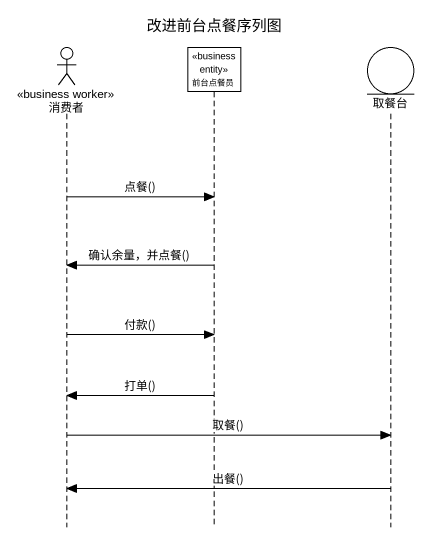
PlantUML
@startuml
title 改进前台点餐序列图
hide footbox
actor 消费者 <<business worker>>
participant 前台点餐员 <<business entity>>
entity 取餐台

消费者 -> 前台点餐员 : 点餐()
前台点餐员 -> 消费者 : 确认余量，并点餐()
消费者 -> 前台点餐员 : 付款()
前台点餐员 -> 消费者 : 打单()
消费者 -> 取餐台 : 取餐()
取餐台 -> 消费者 : 出餐()
@enduml
